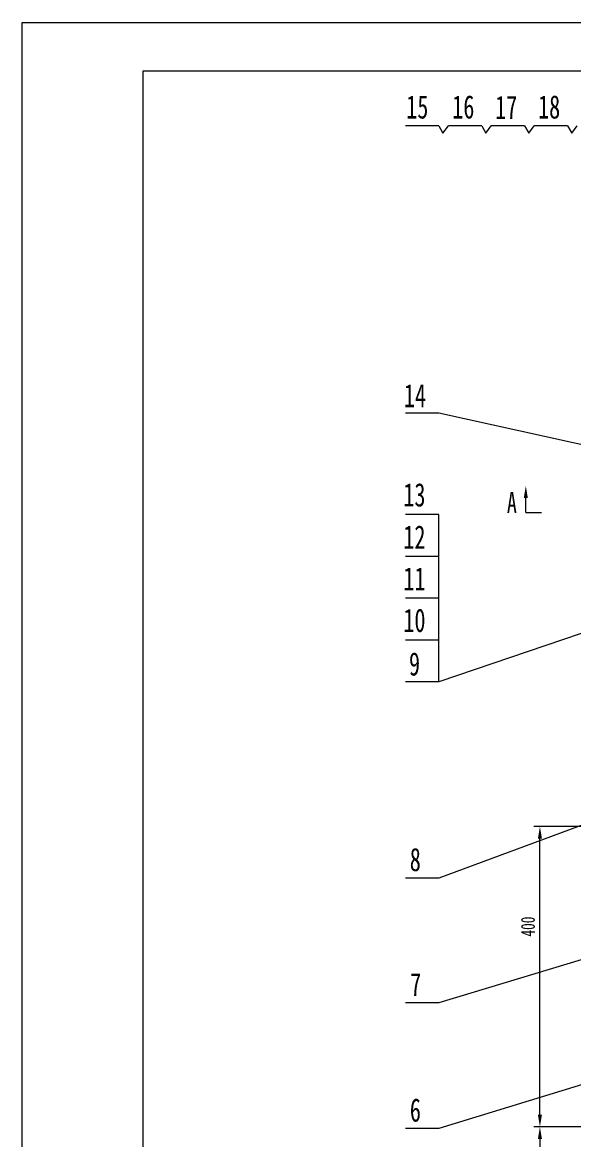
# Model space of a CAD drawing. Header units: millimetres. Extents: x 132745 to 150447, y -25377 to -12762.
# Drawn here: x 132745 to 134456, y -16225 to -12762 of the extents above; entities that cross this region are included whole.
import ezdxf

# ---------------------------------------------------------------- set-up
doc = ezdxf.new("R2010")
doc.units = ezdxf.units.MM
doc.layers.add('cdr_dim', color=7, linetype='Continuous', lineweight=18)
doc.layers.add('尺寸线层', color=7, linetype='Continuous', lineweight=18)
doc.layers.add('cdr_dwg1', color=4, linetype='Continuous', lineweight=18, true_color=0x00ffff)
doc.styles.add('HZ', font='simfang.ttf', dxfattribs={"width": 0.7})

msp = doc.modelspace()

# ---------------------------------------------------------------- hatches: boundary and pattern name
at = {"layer": 'cdr_dim', "linetype": 'Continuous'}
for points in [[(134301.082, -14236.315), (134313.582, -14236.315), (134307.332, -14198.815)], [(134357.396, -15291.971), (134344.896, -15291.971), (134351.146, -15254.471)], [(134357.396, -16147.971), (134344.896, -16147.971), (134351.146, -16185.471)], [(134357.396, -16222.971), (134344.896, -16222.971), (134351.146, -16185.471)]]:
    msp.add_hatch(color=256, dxfattribs=at).paths.add_polyline_path(points, flags=0)

# ---------------------------------------------------------------- linework, layer by layer
for p, q in [((132744.719, -25376.782), (132744.719, -12761.783)), ((132744.719, -12761.783), (141654.719, -12761.783)), ((134037.22, -13082.827), (133933.899, -13082.827)), ((134037.22, -13082.827), (134050.281, -13105.742)), ((134050.281, -13105.742), (134067.098, -13082.827)), ((134170.419, -13082.827), (134067.098, -13082.827)), ((134170.419, -13082.827), (134183.479, -13105.742)), ((134183.479, -13105.742), (134200.296, -13082.827)), ((134303.617, -13082.827), (134200.296, -13082.827)), ((134303.617, -13082.827), (134316.678, -13105.742)), ((134316.678, -13105.742), (134333.495, -13082.827)), ((134436.816, -13082.827), (134333.495, -13082.827)), ((134436.816, -13082.827), (134449.877, -13105.742)), ((134449.877, -13105.742), (134466.693, -13082.827)), ((134037.22, -13973.436), (133933.899, -13973.436)), ((134815.91, -14145.264), (134037.22, -13973.436)), ((134307.332, -14281.778), (134307.332, -14236.315)), ((134037.22, -14287.595), (133933.899, -14287.595)), ((134037.22, -14417.296), (134037.22, -14287.595)), ((134307.332, -14281.778), (134356.083, -14281.778)), ((134037.22, -14417.296), (133933.899, -14417.296)), ((134037.22, -14546.997), (134037.22, -14417.296)), ((134037.22, -14546.997), (133933.899, -14546.997)), ((134037.22, -14676.698), (134037.22, -14546.997)), ((134722.892, -14573.395), (134037.22, -14806.399)), ((134037.22, -14676.698), (133933.899, -14676.698)), ((134037.22, -14806.399), (134037.22, -14676.698)), ((134037.22, -14806.399), (133933.899, -14806.399)), ((134495.599, -15245.592), (134037.22, -15414.719)), ((134501.91, -15254.471), (134332.396, -15254.471)), ((134351.146, -16147.971), (134351.146, -15291.971)), ((135355.592, -15402.83), (134037.22, -15801.075)), ((134037.22, -15414.719), (133933.899, -15414.719)), ((134037.22, -15801.075), (133933.899, -15801.075)), ((134817.174, -15951.308), (134037.22, -16191.242)), ((134037.22, -16191.242), (133933.899, -16191.242)), ((134624.459, -16185.471), (134332.396, -16185.471)), ((134797.91, -16185.471), (134332.396, -16185.471)), ((134351.146, -16222.971), (134351.146, -16607.971))]:
    msp.add_line(p, q, dxfattribs=at)
at = {"layer": 'cdr_dwg1', "linetype": 'Continuous'}
for p, q in [((133119.719, -25226.782), (133119.719, -12911.783)), ((133119.719, -12911.783), (141504.719, -12911.783))]:
    msp.add_line(p, q, dxfattribs=at)

# ---------------------------------------------------------------- texts
at = {"layer": 'cdr_dim', "linetype": 'Continuous', "attachment_point": 7, "line_spacing_factor": 1.194679, "style": 'HZ'}
for s, insert, char_height, width in [('16', (134078.955, -13061.15), 72.2308, 107.99574), ('18', (134345.352, -13061.15), 72.2308, 107.99574), ('15', (133936.163, -13061.15), 72.2308, 107.99574), ('17', (134212.153, -13061.15), 72.2308, 107.99574), ('14', (133928.768, -13954.907), 72.2308, 107.99574), ('13', (133927.153, -14263.63), 72.2308, 107.99574), ('A', (134248.608, -14283.193), 65.008, 48.54937), ('12', (133927.153, -14393.331), 72.2308, 107.99574), ('11', (133927.153, -14523.032), 72.2308, 107.99574), ('10', (133927.153, -14652.733), 72.2308, 107.99574), ('9', (133944.766, -14787.87), 72.231, 53.9437), ('8', (133947.177, -15394.266), 72.231, 53.9437), ('7', (133948.582, -15780.622), 72.231, 53.9437), ('6', (133947.458, -16170.788), 72.231, 53.9437)]:
    msp.add_mtext(s, dxfattribs=dict(at, insert=insert, char_height=char_height, width=width))
at = {"layer": '尺寸线层', "linetype": 'Continuous', "lineweight": 18, "insert": (134314.196, -15564.961), "char_height": 43.3385, "width": 65.0078, "attachment_point": 5, "rotation": 90, "line_spacing_factor": 1.194679, "style": 'HZ'}
msp.add_mtext('400', dxfattribs=at)

doc.saveas('drawing.dxf')
